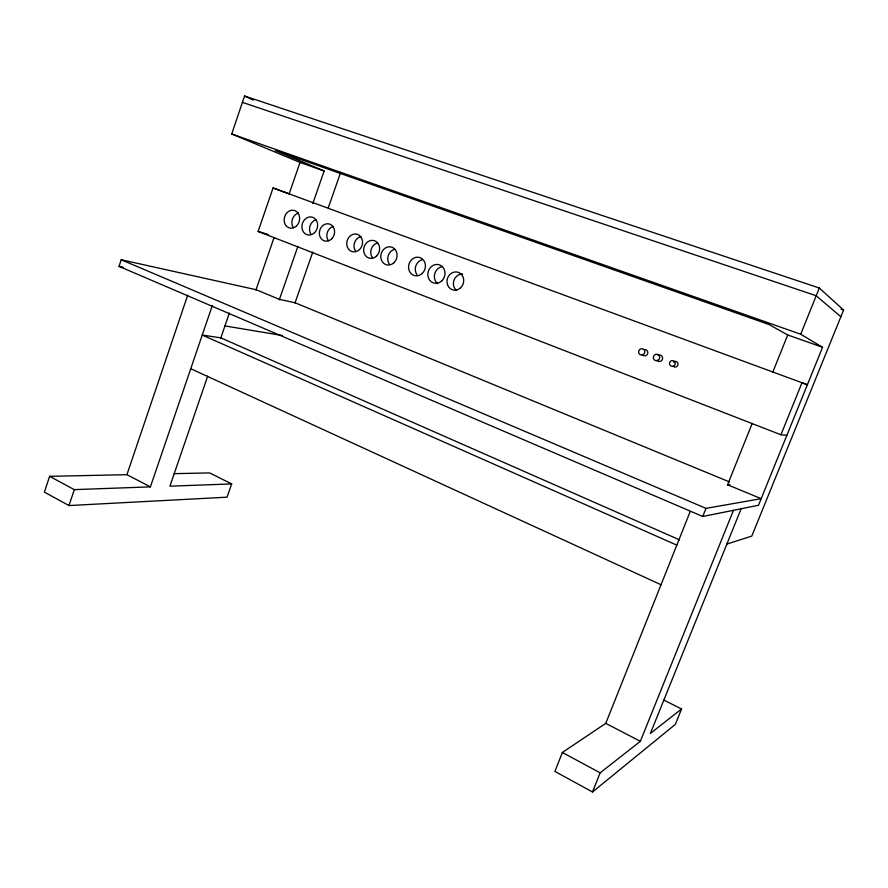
<?xml version="1.0" encoding="UTF-8"?>
<svg xmlns="http://www.w3.org/2000/svg" width="888" height="888" viewBox="0 0 888 888"><rect width="100%" height="100%" fill="white"/><g stroke="black" fill="none" stroke-linecap="round" stroke-linejoin="round"><path stroke-width="1.33" d="M212.354 305.461L150.405 486.868L126.928 474.68L49.617 476.334L44.4 492.107L68.987 505.561L227.039 497.18L231.679 483.927L209.657 472.916L174.115 473.67M726.884 544.033L751.781 536.13L843.6 310.056L819.324 288.023L244.555 96.015L231.735 133.977L800.71 334.232L822.566 347.297L758.496 505.283L702.752 516.483L119.036 266.367L121.223 259.751L256.055 289.71L279.443 299.378L295.06 302.753L729.492 481.918M68.987 505.561L74.303 489.632L150.405 486.868M126.928 474.68L187.723 295.127M207.703 376.135L169.908 486.169L231.679 483.927M220.757 338.139L229.382 313.02M786.868 435.331L780.929 434.765L258.108 231.446L273.06 187.945L289.166 193.85M255.922 290.076L273.926 237.984M289.222 193.695L300.011 162.437L231.735 133.977M279.287 299.811L297.869 246.453M312.82 203.507L324.142 170.973L275.347 150.527L768.986 324.509L787.712 334.965L822.566 347.297M294.96 303.041L312.787 252.081M328.327 207.648L340.67 172.372M690.198 511.555L605.76 723.365L562.37 752.48L554.889 771.406L592.496 791.985L675.324 724.386L681.573 708.979L663.602 699.988M592.496 791.985L600.155 772.826L640.337 741.325L733.466 510.311M702.752 516.483L705.993 508.369L761.183 498.668L727.572 484.759L729.925 484.515M727.516 484.904L752.214 423.387M772.793 372.128L787.712 334.965M800.71 334.232L819.324 288.023M741.125 508.769L650.382 733.444L681.573 708.979M780.929 434.765L801.975 382.784L807.392 384.737L273.06 187.945M224.942 325.929L282.173 335.475M119.036 266.367L123.099 267.233M258.108 231.446L268.187 234.476M242.413 102.364L816.205 295.748L840.88 316.761M840.98 309.168L843.6 310.056M300.011 162.437L324.142 170.973M121.223 259.751L705.993 508.369M679.575 539.86L220.846 337.862L202.242 335.054L676.811 545.132M190.754 368.709L661.027 584.748M244.555 96.015L253.291 100.155M605.76 723.365L640.337 741.325M49.617 476.334L74.303 489.632M562.37 752.48L600.155 772.826M673.393 362.026A2.875 2.808 -55.5 0 1 677.211 362.226A2.875 2.808 -55.5 0 1 677.255 366.078A2.875 2.808 -55.5 0 1 673.459 366.555M456.643 290.531A9.091 8.214 -72.6 0 1 453.979 280.153A9.091 8.214 -72.6 0 1 462.67 274.059M644.288 349.628A3.164 3.053 -62.2 0 1 647.663 351.648A3.164 3.053 -62.2 0 1 646.187 355.444A3.164 3.053 -62.2 0 1 642.313 354.723M355.611 251.193A8.936 7.748 -74.1 0 1 360.772 236.641M293.451 227.728A8.991 7.604 -74.8 0 1 298.546 213.053M658.163 355.344A3.252 3.152 -59.5 0 1 662.226 356.676A3.252 3.152 -59.5 0 1 661.172 360.928A3.252 3.152 -59.5 0 1 656.92 360.339M417.005 274.769A9.313 8.292 -73.3 0 1 422.477 259.629M311.111 234.476A9.058 7.715 -74.6 0 1 316.272 219.702M328.371 240.692A8.713 7.47 -74.4 0 1 333.366 226.473M389.41 264.158A9.124 8.025 -73.7 0 1 394.727 249.306M437.717 283.716A9.413 8.447 -73 0 1 434.632 274.148A9.413 8.447 -73 0 1 441.702 266.8M372.383 257.598A8.991 7.859 -73.9 0 1 377.6 242.946M314.596 232.645A9.158 7.77 -74.7 0 0 312.765 217.316A9.158 7.77 -74.7 0 0 301.964 227.916A9.158 7.77 -74.7 0 0 314.596 232.645M359.496 249.572A9.035 7.814 -74.2 0 0 357.642 234.421A9.035 7.814 -74.2 0 0 346.808 244.822A9.035 7.814 -74.2 0 0 359.496 249.572M673.481 366.067A2.897 2.831 -56.3 0 0 674.059 361.094A2.897 2.831 -56.3 0 0 669.519 363.181A2.897 2.831 -56.3 0 0 673.481 366.067M422.177 273.504A9.424 8.358 -73.4 0 0 420.157 257.653A9.424 8.358 -73.4 0 0 408.613 268.42A9.424 8.358 -73.4 0 0 422.177 273.504M393.972 262.715A9.224 8.092 -73.8 0 0 392.019 247.23A9.224 8.092 -73.8 0 0 380.83 257.798A9.224 8.092 -73.8 0 0 393.972 262.715M331.646 238.916A8.813 7.537 -74.5 0 0 329.859 224.153A8.813 7.537 -74.5 0 0 319.403 234.332A8.813 7.537 -74.5 0 0 331.646 238.916M376.556 256.066A9.102 7.925 -74 0 0 374.669 240.792A9.102 7.925 -74 0 0 363.692 251.249A9.102 7.925 -74 0 0 376.556 256.066M296.636 225.807A9.091 7.659 -74.9 0 0 294.838 210.6A9.091 7.659 -74.9 0 0 284.193 221.156A9.091 7.659 -74.9 0 0 296.636 225.807M460.506 287.89A9.202 8.292 -72.8 0 0 458.486 272.394A9.202 8.292 -72.8 0 0 447.053 282.85A9.202 8.292 -72.8 0 0 460.506 287.89M657.775 360.406A3.275 3.186 -60.1 0 0 658.43 354.789A3.275 3.186 -60.1 0 0 653.324 357.154A3.275 3.186 -60.1 0 0 657.775 360.406M441.702 280.941A9.524 8.525 -73.1 0 0 439.627 264.913A9.524 8.525 -73.1 0 0 427.872 275.768A9.524 8.525 -73.1 0 0 441.702 280.941M642.945 354.723A3.186 3.075 -62.7 0 0 643.567 349.262A3.186 3.075 -62.7 0 0 638.639 351.57A3.186 3.075 -62.7 0 0 642.945 354.723"/></g></svg>
